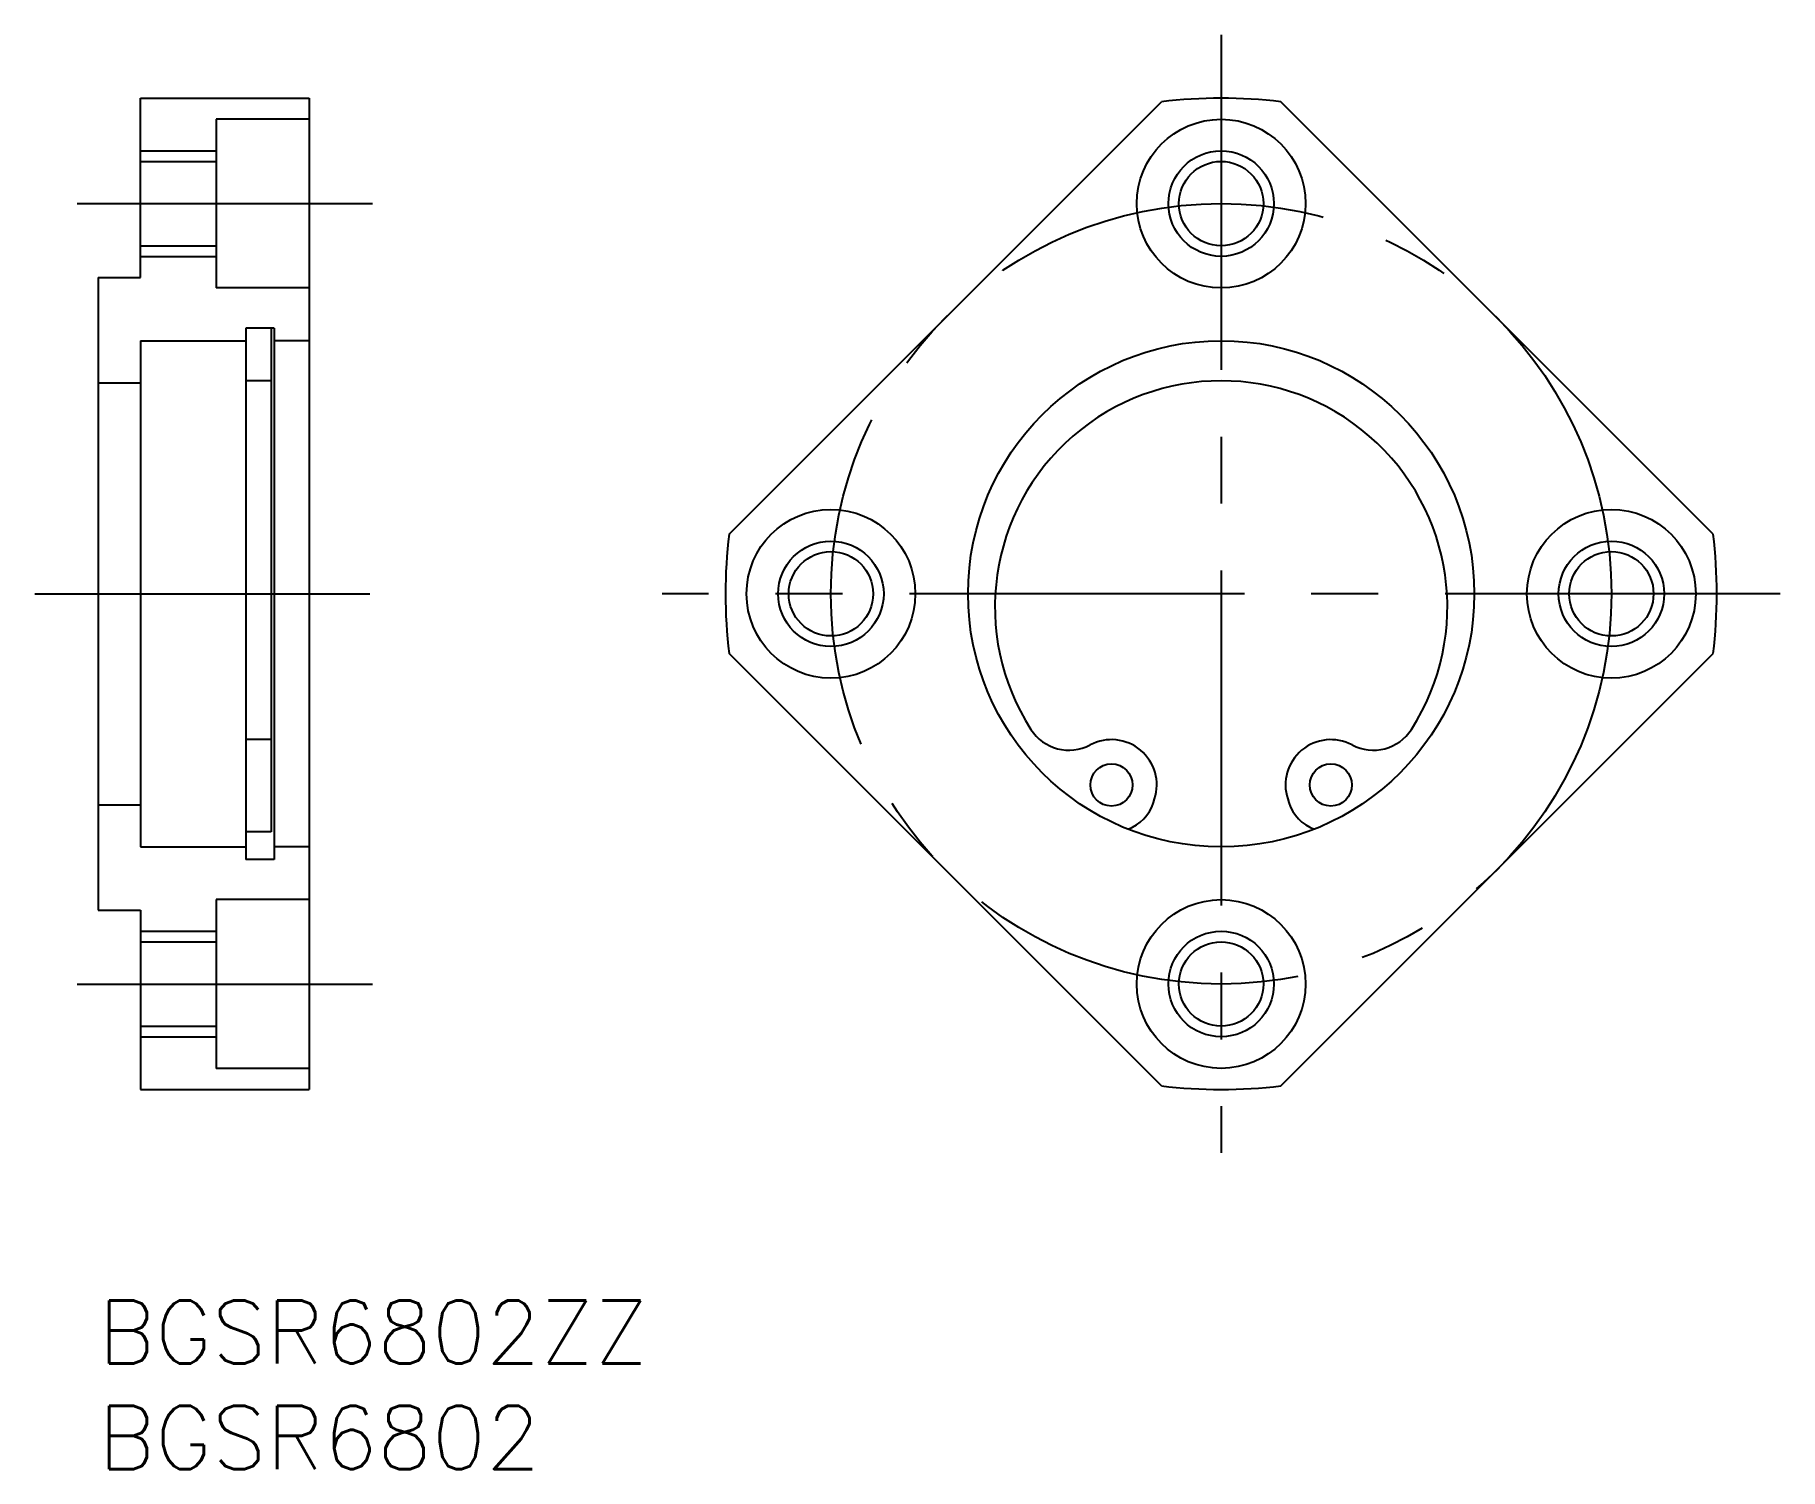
# Model space of a CAD drawing. Extents: x -3 to 79.7, y -8 to 60.
import ezdxf

# ---------------------------------------------------------------- set-up
doc = ezdxf.new("R2010")
doc.units = 0
doc.header["$LTSCALE"] = 0.5
doc.linetypes.add('CENTER', pattern=[50.8, 31.75, -6.35, 6.35, -6.35])
for name, color, linetype in [('MSM_CENTER', 1, 'CENTER'), ('MSM_CONTINUOUS', 7, 'CONTINUOUS'), ('MSM_NARROW', 5, 'CONTINUOUS'), ('MSM_PART_NUMBER', 7, 'CONTINUOUS')]:
    doc.layers.add(name, color=color, linetype=linetype)
doc.styles.get("Standard").update_dxf_attribs({"font": 'txt.shx', "height": 3, "bigfont": 'bigfont.shx'})

# ---------------------------------------------------------------- blocks, each defined once
blk = doc.blocks.new('*U4')
at = {"layer": 'MSM_PART_NUMBER'}
blk.add_text('BGSR6802ZZ', height=3, dxfattribs=at).set_placement((0, -3))
blk = doc.blocks.new('*U5')
at = {"layer": 'MSM_PART_NUMBER'}
blk.add_text('BGSR6802', height=3, dxfattribs=at).set_placement((0, -8))

msp = doc.modelspace()

# ---------------------------------------------------------------- linework, layer by layer
at = {"layer": 'MSM_CENTER'}
for p, q in [((53.24, 60), (53.24, 7)), ((-1, 52), (13, 52)), ((-3, 33.5), (13, 33.5)), ((79.74, 33.5), (26.74, 33.5)), ((-1, 15), (13, 15))]:
    msp.add_line(p, q, dxfattribs=at)
msp.add_circle((53.24, 33.5), 18.5, dxfattribs=at)
at = {"layer": 'MSM_CONTINUOUS'}
for p, q in [((2, 57), (10, 57)), ((2, 48.5), (2, 57)), ((10, 57), (10, 10)), ((29.911, 36.335), (50.405, 56.828)), ((76.568, 36.335), (56.074, 56.828)), ((5.6, 56), (5.6, 48)), ((10, 56), (5.6, 56)), ((2, 54), (5.6, 54)), ((2, 50), (5.6, 50)), ((0, 48.5), (0, 18.5)), ((0, 48.5), (2, 48.5)), ((10, 48), (5.6, 48)), ((8.35, 46.1, 0.5), (7, 46.1, 0.5)), ((7, 46.1), (7, 20.9)), ((8.2, 46.1), (8.2, 22.215)), ((8.35, 46.1), (8.35, 20.9)), ((2, 45.5), (2, 21.5)), ((2, 45.5), (7, 45.5)), ((10, 45.5), (8.35, 45.5)), ((0, 43.5), (2, 43.5)), ((8.2, 43.6, 0.5), (7, 43.6, 0.5)), ((50.405, 10.172), (29.911, 30.665)), ((56.074, 10.172), (76.568, 30.665)), ((8.2, 26.586, 0.5), (7, 26.586, 0.5)), ((0, 23.5), (2, 23.5)), ((50.028, 23.598), (50.085, 23.772)), ((56.395, 23.772), (56.451, 23.598)), ((8.2, 22.215, 0.5), (7, 22.215, 0.5)), ((2, 21.5), (7, 21.5)), ((8.35, 20.9, 0.5), (7, 20.9, 0.5)), ((10, 21.5), (8.35, 21.5)), ((0, 18.5), (2, 18.5)), ((2, 18.5), (2, 10)), ((5.6, 19), (5.6, 11)), ((10, 19), (5.6, 19)), ((2, 17), (5.6, 17)), ((2, 13), (5.6, 13)), ((10, 11), (5.6, 11)), ((2, 10), (10, 10))]:
    msp.add_line(p, q, dxfattribs=at)
for centre, radius in [((53.24, 52), 4), ((53.24, 52), 2), ((53.24, 33.5), 12), ((34.74, 33.5), 4), ((71.74, 33.5), 4), ((34.74, 33.5), 2), ((71.74, 33.5), 2), ((48.04, 24.436), 1), ((58.44, 24.436), 1), ((53.24, 15), 4), ((53.24, 15), 2)]:
    msp.add_circle(centre, radius, dxfattribs=at)
for centre, radius, start, end in [((53.24, 33.5), 23.5, 83.07223, 96.92777), ((53.24, 32.875), 10.725, 327.24878, 212.75122), ((53.24, 33.5), 23.5, 173.07223, 186.92777), ((53.24, 33.5), 23.5, 353.07223, 6.92777), ((46.028, 28.236), 2.15, 212.75122, 297.89567), ((48.04, 24.436), 2.15, 342.03107, 117.89567), ((58.44, 24.436), 2.15, 62.10433, 197.96893), ((60.452, 28.236), 2.15, 242.10433, 327.24878), ((48.126, 24.215), 2, 290.47134, 342.03107), ((58.354, 24.215), 2, 197.96893, 249.52866), ((53.24, 33.5), 23.5, 263.07223, 276.92777)]:
    msp.add_arc(centre, radius, start, end, dxfattribs=at)
at = {"layer": 'MSM_NARROW'}
for p, q in [((2, 54.5), (5.6, 54.5)), ((2, 49.5), (5.6, 49.5)), ((2, 17.5), (5.6, 17.5)), ((2, 12.5), (5.6, 12.5))]:
    msp.add_line(p, q, dxfattribs=at)
for centre in [(53.24, 52), (34.74, 33.5), (71.74, 33.5), (53.24, 15)]:
    msp.add_circle(centre, 2.5, dxfattribs=at)

# ---------------------------------------------------------------- block references
at = {"layer": 'MSM_CONTINUOUS'}
for name in ['*U4', '*U5']:
    msp.add_blockref(name, (0, 0), dxfattribs=at)

doc.saveas('drawing.dxf')
